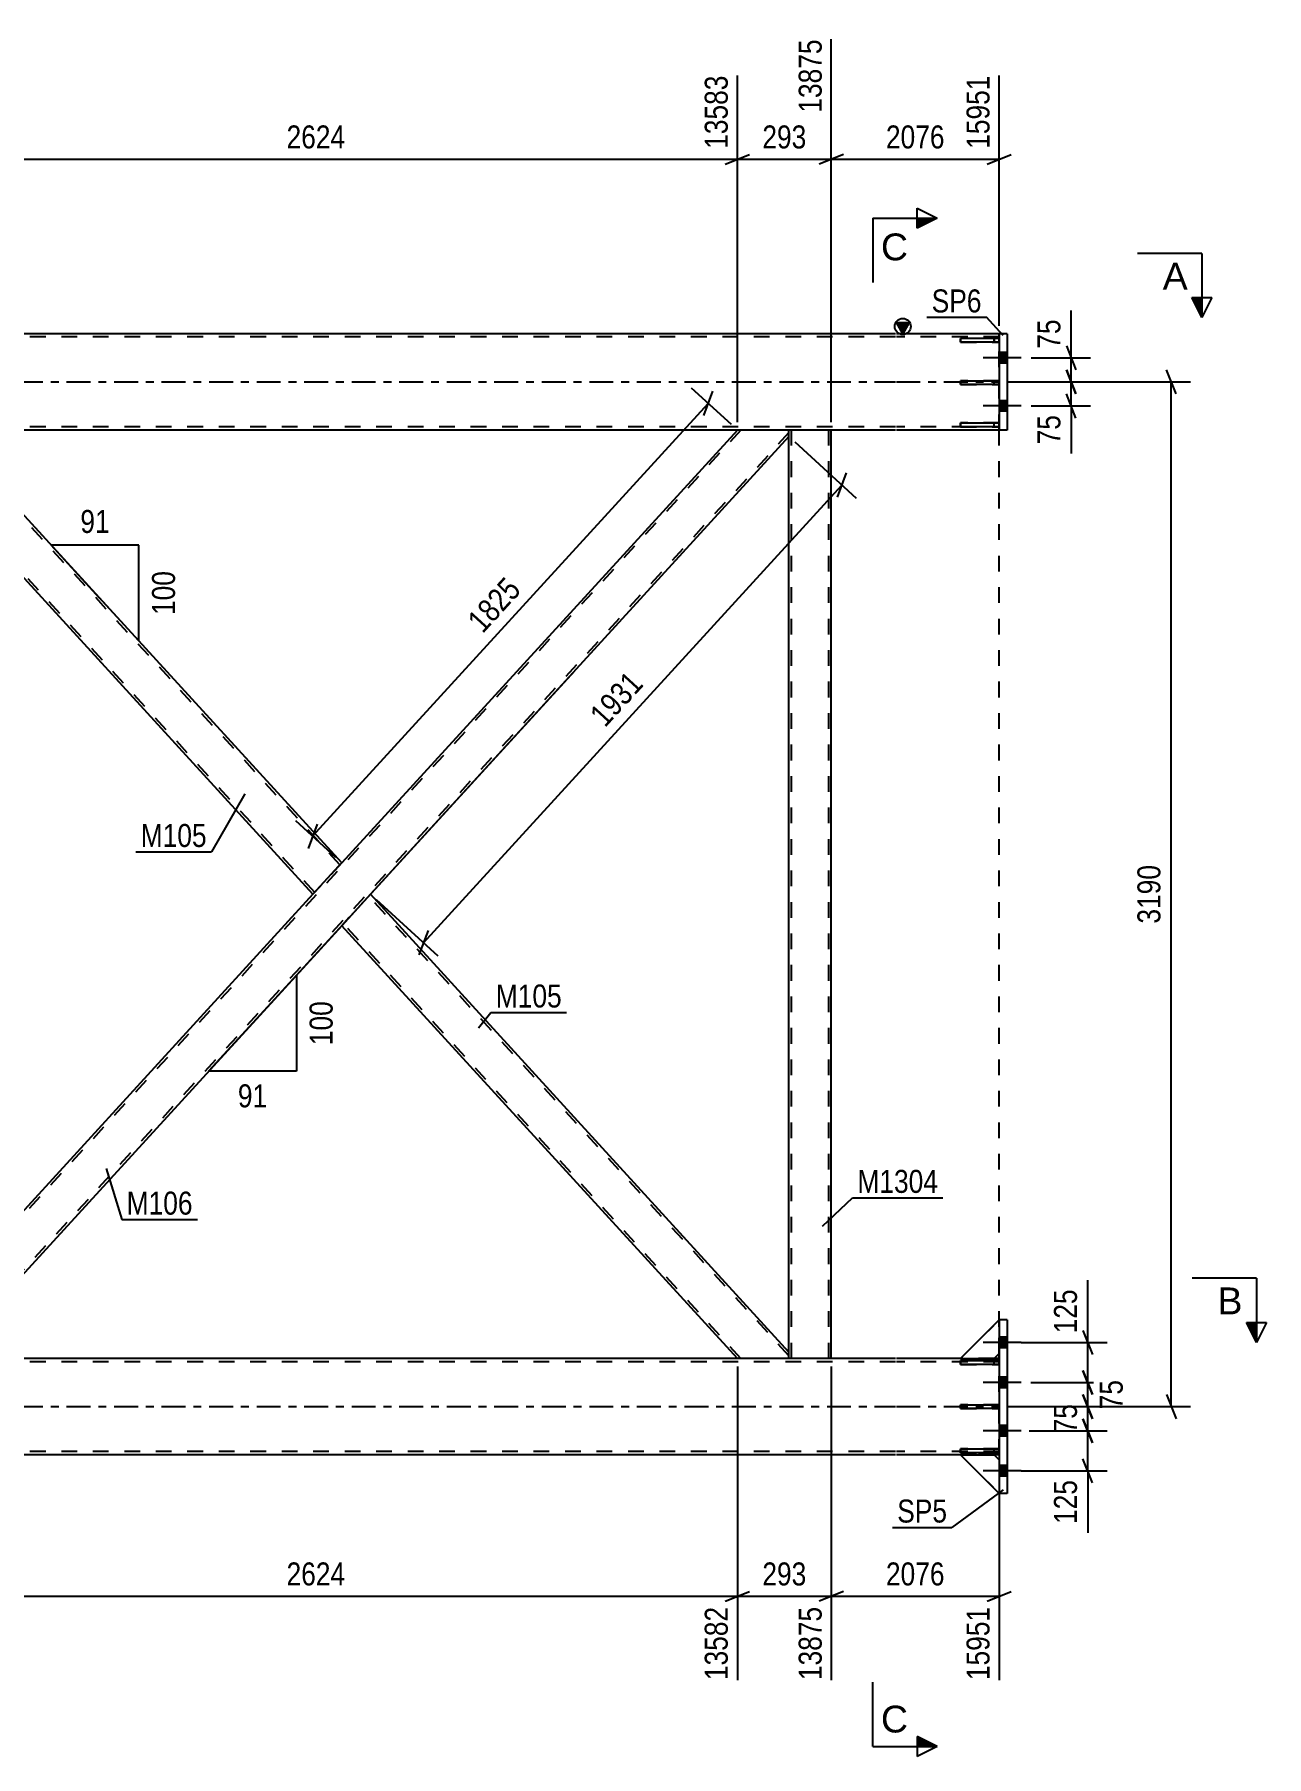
# Model space of a CAD drawing. Header units: millimetres. Extents: x 0 to 841, y 0 to 594.
# Drawn here: x 525.9 to 679.3, y 249.2 to 463.6 of the extents above; entities that cross this region are included whole.
import ezdxf

# ---------------------------------------------------------------- set-up
doc = ezdxf.new("R2010")
doc.units = ezdxf.units.MM
doc.linetypes.add('DXK_LINE_DOT2', pattern=[3.9198, 1.9599, -1.9599])
doc.linetypes.add('DXK_LINE_DOT3', pattern=[5.9187, 2.979, -0.9799, 0.9799, -0.9799])
doc.styles.add('Arial', font='ARIAL.TTF', dxfattribs={"height": 0.2})
doc.styles.add('Arial Narrow', font='ARIALN.TTF', dxfattribs={"height": 0.2})

# ---------------------------------------------------------------- blocks, each defined once
blk = doc.blocks.new('Part-122615563-3450 - 3380')
at = {"color": 7, "linetype": 'DXK_LINE_DOT2'}
for p, q in [((646.03, 415.23), (641.23, 415.23)), ((641.23, 415.23), (641.23, 414.75)), ((641.23, 414.75), (646.03, 414.75)), ((645.43, 414.75), (645.43, 415.23)), ((646.03, 414.75), (646.03, 415.23))]:
    blk.add_line(p, q, dxfattribs=at)
blk = doc.blocks.new('Part-122615563-3455 - 3380')
at = {"color": 2, "linetype": 'Continuous'}
for p, q in [((641.23, 420.49), (646.03, 420.49)), ((641.23, 420.01), (641.23, 420.49)), ((646.03, 420.49), (646.03, 420.01)), ((646.03, 420.01), (641.23, 420.01))]:
    blk.add_line(p, q, dxfattribs=at)
at = {"color": 7, "linetype": 'DXK_LINE_DOT2'}
blk.add_line((645.43, 420.01), (645.43, 420.49), dxfattribs=at)
blk = doc.blocks.new('Bolt-122615563-3432 - 3380')
at = {"linetype": 'Continuous'}
for points in [[(646.03, 301.4), (646.03, 300.08), (647.03, 300.08), (647.03, 301.4)], [(646.03, 301.4), (646.03, 300.08), (647.03, 300.08), (647.03, 301.4)], [(646.03, 301.4), (646.03, 300.08), (647.03, 300.08), (647.03, 301.4)], [(646.03, 296.4), (646.03, 295.08), (647.03, 295.08), (647.03, 296.4)], [(646.03, 296.4), (646.03, 295.08), (647.03, 295.08), (647.03, 296.4)], [(646.03, 290.4), (646.03, 289.08), (647.03, 289.08), (647.03, 290.4)], [(646.03, 290.4), (646.03, 289.08), (647.03, 289.08), (647.03, 290.4)], [(646.03, 285.4), (646.03, 284.08), (647.03, 284.08), (647.03, 285.4)], [(646.03, 285.4), (646.03, 284.08), (647.03, 284.08), (647.03, 285.4)], [(646.03, 285.4), (646.03, 284.08), (647.03, 284.08), (647.03, 285.4)]]:
    blk.add_hatch(color=1, dxfattribs=at).paths.add_polyline_path(points)
at = {"color": 1, "linetype": 'Continuous'}
for p, q in [((648.79, 300.74), (644.03, 300.74)), ((648.79, 300.74), (644.03, 300.74)), ((648.79, 300.74), (644.03, 300.74)), ((647.03, 301.4), (646.03, 301.4)), ((647.03, 301.4), (646.03, 301.4)), ((647.03, 301.4), (646.03, 301.4)), ((647.03, 300.08), (646.03, 300.08)), ((647.03, 300.08), (646.03, 300.08)), ((647.03, 300.08), (646.03, 300.08)), ((647.03, 296.4), (646.03, 296.4)), ((647.03, 296.4), (646.03, 296.4)), ((648.79, 295.74), (644.03, 295.74)), ((648.79, 295.74), (644.03, 295.74)), ((647.03, 295.08), (646.03, 295.08)), ((647.03, 295.08), (646.03, 295.08)), ((648.79, 289.74), (644.03, 289.74)), ((648.79, 289.74), (644.03, 289.74)), ((647.03, 290.4), (646.03, 290.4)), ((647.03, 290.4), (646.03, 290.4)), ((647.03, 289.08), (646.03, 289.08)), ((647.03, 289.08), (646.03, 289.08)), ((647.03, 285.4), (646.03, 285.4)), ((647.03, 285.4), (646.03, 285.4)), ((647.03, 285.4), (646.03, 285.4)), ((648.79, 284.74), (644.03, 284.74)), ((648.79, 284.74), (644.03, 284.74)), ((648.79, 284.74), (644.03, 284.74)), ((647.03, 284.08), (646.03, 284.08)), ((647.03, 284.08), (646.03, 284.08)), ((647.03, 284.08), (646.03, 284.08))]:
    blk.add_line(p, q, dxfattribs=at)
blk = doc.blocks.new('Bolt-122615563-3433 - 3380')
at = {"linetype": 'Continuous'}
for points in [[(646.03, 424), (646.03, 422.68), (647.03, 422.68), (647.03, 424)], [(646.03, 424), (646.03, 422.68), (647.03, 422.68), (647.03, 424)], [(646.03, 418), (646.03, 416.68), (647.03, 416.68), (647.03, 418)], [(646.03, 418), (646.03, 416.68), (647.03, 416.68), (647.03, 418)]]:
    blk.add_hatch(color=1, dxfattribs=at).paths.add_polyline_path(points)
at = {"color": 1, "linetype": 'Continuous'}
for p, q in [((648.79, 423.34), (644.03, 423.34)), ((648.79, 423.34), (644.03, 423.34)), ((647.03, 424), (646.03, 424)), ((647.03, 424), (646.03, 424)), ((647.03, 422.68), (646.03, 422.68)), ((647.03, 422.68), (646.03, 422.68)), ((648.79, 417.34), (644.03, 417.34)), ((648.79, 417.34), (644.03, 417.34)), ((647.03, 418), (646.03, 418)), ((647.03, 418), (646.03, 418)), ((647.03, 416.68), (646.03, 416.68)), ((647.03, 416.68), (646.03, 416.68))]:
    blk.add_line(p, q, dxfattribs=at)
blk = doc.blocks.new('Part-122615563-3502 - 3380')
at = {"color": 2, "linetype": 'Continuous'}
for p, q in [((646.03, 303.54), (641.23, 298.74)), ((641.23, 298.74), (645.43, 298.74)), ((645.43, 298.74), (646.03, 299.34))]:
    blk.add_line(p, q, dxfattribs=at)
at = {"color": 7, "linetype": 'DXK_LINE_DOT2'}
blk.add_line((646.03, 299.34), (646.03, 303.54), dxfattribs=at)
blk = doc.blocks.new('Part-122615563-3438 - 3380')
at = {"color": 7, "linetype": 'DXK_LINE_DOT2'}
for p, q in [((633.13, 298.34), (145.18, 298.34)), ((646.03, 298.34), (633.23, 298.34)), ((645.43, 298.74), (641.23, 298.74)), ((646.03, 286.74), (646.03, 298.74)), ((633.13, 287.14), (145.18, 287.14)), ((646.03, 287.14), (633.23, 287.14)), ((645.43, 286.74), (641.23, 286.74))]:
    blk.add_line(p, q, dxfattribs=at)
at = {"color": 2, "linetype": 'Continuous'}
for p, q in [((633.13, 298.74), (512.32, 298.74)), ((641.23, 298.74), (633.23, 298.74)), ((646.03, 298.74), (645.43, 298.74)), ((633.13, 286.74), (145.18, 286.74)), ((641.23, 286.74), (633.23, 286.74)), ((646.03, 286.74), (645.43, 286.74))]:
    blk.add_line(p, q, dxfattribs=at)
at = {"color": 7, "linetype": 'DXK_LINE_DOT3'}
for p, q in [((145.18, 292.74), (633.13, 292.74)), ((633.23, 292.74), (646.03, 292.74))]:
    blk.add_line(p, q, dxfattribs=at)
blk = doc.blocks.new('Part-122615563-3503 - 3380')
at = {"color": 7, "linetype": 'DXK_LINE_DOT2'}
for p, q in [((646.03, 303.54), (641.23, 298.74)), ((646.03, 299.34), (646.03, 303.54)), ((641.23, 298.74), (645.43, 298.74)), ((645.43, 298.74), (646.03, 299.34))]:
    blk.add_line(p, q, dxfattribs=at)
blk = doc.blocks.new('Part-122615563-3507 - 3380')
at = {"color": 7, "linetype": 'DXK_LINE_DOT2'}
for p, q in [((646.03, 298.48), (641.23, 298.48)), ((641.23, 298.48), (641.23, 298)), ((645.43, 298), (645.43, 298.48)), ((646.03, 298), (646.03, 298.48)), ((641.23, 298), (646.03, 298))]:
    blk.add_line(p, q, dxfattribs=at)
blk = doc.blocks.new('Part-122615563-3443 - 3380')
at = {"linetype": 'Continuous'}
blk.add_hatch(color=2, dxfattribs=at).paths.add_polyline_path([(634.03, 426.34), (633.23, 427.74), (634.83, 427.74)])
at = {"color": 2, "linetype": 'Continuous'}
for p, q in [((634.03, 426.34), (633.23, 427.74)), ((633.23, 427.74), (634.83, 427.74)), ((634.83, 427.74), (634.03, 426.34)), ((633.13, 426.34), (507.82, 426.34)), ((646.03, 426.34), (633.23, 426.34)), ((633.13, 414.34), (145.18, 414.34)), ((646.03, 414.34), (633.23, 414.34))]:
    blk.add_line(p, q, dxfattribs=at)
at = {"color": 7, "linetype": 'DXK_LINE_DOT2'}
for p, q in [((633.13, 425.94), (145.18, 425.94)), ((646.03, 425.94), (633.23, 425.94)), ((646.03, 414.34), (646.03, 426.34)), ((633.13, 414.74), (145.18, 414.74)), ((646.03, 414.74), (633.23, 414.74))]:
    blk.add_line(p, q, dxfattribs=at)
at = {"color": 7, "linetype": 'DXK_LINE_DOT3'}
for p, q in [((145.18, 420.34), (633.13, 420.34)), ((633.23, 420.34), (646.03, 420.34))]:
    blk.add_line(p, q, dxfattribs=at)
at = {"color": 2, "linetype": 'Continuous'}
blk.add_circle((634.03, 427.24), 1, dxfattribs=at)
blk = doc.blocks.new('Part-122615563-3508 - 3380')
at = {"color": 7, "linetype": 'DXK_LINE_DOT2'}
for p, q in [((646.03, 292.98), (641.23, 292.98)), ((641.23, 292.98), (641.23, 292.5)), ((641.23, 292.5), (646.03, 292.5)), ((645.43, 292.5), (645.43, 292.98)), ((646.03, 292.5), (646.03, 292.98))]:
    blk.add_line(p, q, dxfattribs=at)
blk = doc.blocks.new('Part-122615563-3509 - 3380')
at = {"color": 2, "linetype": 'Continuous'}
for p, q in [((641.23, 287.48), (646.03, 287.48)), ((641.23, 287), (641.23, 287.48)), ((646.03, 287.48), (646.03, 287)), ((646.03, 287), (641.23, 287))]:
    blk.add_line(p, q, dxfattribs=at)
at = {"color": 7, "linetype": 'DXK_LINE_DOT2'}
blk.add_line((645.43, 287), (645.43, 287.48), dxfattribs=at)
blk = doc.blocks.new('Part-122615563-3510 - 3380')
at = {"color": 2, "linetype": 'Continuous'}
for p, q in [((641.23, 298.48), (646.03, 298.48)), ((641.23, 298), (641.23, 298.48)), ((646.03, 298.48), (646.03, 298)), ((646.03, 298), (641.23, 298))]:
    blk.add_line(p, q, dxfattribs=at)
at = {"color": 7, "linetype": 'DXK_LINE_DOT2'}
blk.add_line((645.43, 298), (645.43, 298.48), dxfattribs=at)
blk = doc.blocks.new('Part-122615563-3511 - 3380')
at = {"color": 2, "linetype": 'Continuous'}
for p, q in [((641.23, 292.98), (646.03, 292.98)), ((641.23, 292.5), (641.23, 292.98)), ((646.03, 292.5), (641.23, 292.5)), ((646.03, 292.98), (646.03, 292.5))]:
    blk.add_line(p, q, dxfattribs=at)
at = {"color": 7, "linetype": 'DXK_LINE_DOT2'}
blk.add_line((645.43, 292.5), (645.43, 292.98), dxfattribs=at)
blk = doc.blocks.new('Part-122615563-3593 - 3380')
at = {"color": 7, "linetype": 'DXK_LINE_DOT2'}
for p, q in [((613.86, 414.34), (508.47, 299.07)), ((619.85, 414.02), (514.45, 298.74)), ((619.85, 414.34), (613.43, 414.34)), ((564.16, 360.45), (560.58, 356.54)), ((567.74, 356.54), (564.16, 352.63)), ((509.06, 300.19), (508.47, 299.54)), ((508.47, 298.74), (508.47, 299.54)), ((514.89, 298.74), (508.47, 298.74))]:
    blk.add_line(p, q, dxfattribs=at)
at = {"color": 2, "linetype": 'Continuous'}
for p, q in [((613.43, 414.34), (564.16, 360.45)), ((619.85, 413.54), (619.85, 414.34)), ((619.85, 413.54), (567.74, 356.54)), ((560.58, 356.54), (509.06, 300.19)), ((564.16, 352.63), (514.89, 298.74))]:
    blk.add_line(p, q, dxfattribs=at)
blk = doc.blocks.new('Part-122615563-3451 - 3380')
at = {"color": 7, "linetype": 'DXK_LINE_DOT2'}
for p, q in [((646.03, 425.75), (641.23, 425.75)), ((641.23, 425.75), (641.23, 425.27)), ((641.23, 425.27), (646.03, 425.27)), ((645.43, 425.75), (645.43, 425.27)), ((646.03, 425.27), (646.03, 425.75))]:
    blk.add_line(p, q, dxfattribs=at)
blk = doc.blocks.new('Part-122615563-3452 - 3380')
at = {"color": 7, "linetype": 'DXK_LINE_DOT2'}
for p, q in [((646.03, 420.49), (641.23, 420.49)), ((641.23, 420.49), (641.23, 420.01)), ((645.43, 420.01), (645.43, 420.49)), ((646.03, 420.01), (646.03, 420.49)), ((641.23, 420.01), (646.03, 420.01))]:
    blk.add_line(p, q, dxfattribs=at)
blk = doc.blocks.new('Part-122615563-3453 - 3380')
at = {"color": 2, "linetype": 'Continuous'}
for p, q in [((641.23, 415.23), (646.03, 415.23)), ((641.23, 414.75), (641.23, 415.23)), ((646.03, 414.75), (641.23, 414.75)), ((646.03, 415.23), (646.03, 414.75))]:
    blk.add_line(p, q, dxfattribs=at)
at = {"color": 7, "linetype": 'DXK_LINE_DOT2'}
blk.add_line((645.43, 414.75), (645.43, 415.23), dxfattribs=at)
blk = doc.blocks.new('Part-122615563-3454 - 3380')
at = {"color": 2, "linetype": 'Continuous'}
for p, q in [((646.03, 425.75), (641.23, 425.75)), ((641.23, 425.27), (641.23, 425.75)), ((646.03, 425.27), (641.23, 425.27)), ((646.03, 425.75), (646.03, 425.27))]:
    blk.add_line(p, q, dxfattribs=at)
at = {"color": 7, "linetype": 'DXK_LINE_DOT2'}
blk.add_line((645.43, 425.27), (645.43, 425.75), dxfattribs=at)
blk = doc.blocks.new('Part-122615563-3504 - 3380')
at = {"color": 2, "linetype": 'Continuous'}
for p, q in [((646.03, 281.94), (641.23, 286.74)), ((641.23, 286.74), (645.43, 286.74)), ((645.43, 286.74), (646.03, 286.14))]:
    blk.add_line(p, q, dxfattribs=at)
at = {"color": 7, "linetype": 'DXK_LINE_DOT2'}
blk.add_line((646.03, 286.14), (646.03, 281.94), dxfattribs=at)
blk = doc.blocks.new('Part-122615563-3505 - 3380')
at = {"color": 7, "linetype": 'DXK_LINE_DOT2'}
for p, q in [((641.23, 286.74), (645.43, 286.74)), ((646.03, 281.94), (641.23, 286.74)), ((645.43, 286.74), (646.03, 286.14)), ((646.03, 286.14), (646.03, 281.94))]:
    blk.add_line(p, q, dxfattribs=at)
blk = doc.blocks.new('Part-122615563-3506 - 3380')
at = {"color": 7, "linetype": 'DXK_LINE_DOT2'}
for p, q in [((646.03, 287.48), (641.23, 287.48)), ((641.23, 287.48), (641.23, 287)), ((645.43, 287), (645.43, 287.48)), ((646.03, 287), (646.03, 287.48)), ((641.23, 287), (646.03, 287))]:
    blk.add_line(p, q, dxfattribs=at)
blk = doc.blocks.new('Part-122615563-3526 - 3380')
at = {"color": 2, "linetype": 'Continuous'}
for p, q in [((647.03, 303.54), (646.03, 303.54)), ((646.03, 303.54), (646.03, 281.94)), ((647.03, 303.54), (647.03, 281.94)), ((647.03, 281.94), (646.03, 281.94))]:
    blk.add_line(p, q, dxfattribs=at)
blk = doc.blocks.new('Part-122615563-3531 - 3380')
at = {"color": 2, "linetype": 'Continuous'}
for p, q in [((647.03, 426.34), (646.03, 426.34)), ((646.03, 426.34), (646.03, 414.34)), ((647.03, 426.34), (647.03, 414.34)), ((647.03, 414.34), (646.03, 414.34))]:
    blk.add_line(p, q, dxfattribs=at)
blk = doc.blocks.new('Part-122615563-3536 - 3380')
at = {"color": 2, "linetype": 'Continuous'}
for p, q in [((567.74, 356.54), (564.16, 352.63)), ((619.85, 299.54), (567.74, 356.54)), ((613.43, 298.74), (564.16, 352.63)), ((619.85, 298.74), (619.85, 299.54))]:
    blk.add_line(p, q, dxfattribs=at)
at = {"color": 7, "linetype": 'DXK_LINE_DOT2'}
for p, q in [((619.85, 299.07), (567.52, 356.3)), ((564.38, 352.87), (564.39, 352.88)), ((613.86, 298.74), (564.38, 352.87)), ((619.85, 298.74), (613.43, 298.74)), ((619.85, 298.74), (619.85, 298.77))]:
    blk.add_line(p, q, dxfattribs=at)
blk = doc.blocks.new('Part-122615563-3578 - 3380')
at = {"color": 7, "linetype": 'DXK_LINE_DOT2'}
for p, q in [((625.13, 414.34), (619.85, 414.34)), ((619.85, 413.54), (619.85, 414.34)), ((620.17, 298.74), (620.17, 414.34)), ((624.81, 298.74), (624.81, 414.34)), ((619.85, 298.74), (619.85, 299.54)), ((625.13, 298.74), (619.85, 298.74))]:
    blk.add_line(p, q, dxfattribs=at)
at = {"color": 2, "linetype": 'Continuous'}
for p, q in [((625.13, 298.74), (625.13, 414.34)), ((619.85, 299.54), (619.85, 413.54))]:
    blk.add_line(p, q, dxfattribs=at)
blk = doc.blocks.new('Part-122615563-3598 - 3380')
at = {"color": 2, "linetype": 'Continuous'}
for p, q in [((508.47, 413.54), (508.47, 414.34)), ((564.16, 360.45), (514.89, 414.34)), ((560.58, 356.54), (508.47, 413.54)), ((564.03, 360.32), (563.73, 359.98)), ((564.16, 360.45), (564.03, 360.32)), ((563.73, 359.98), (560.58, 356.54))]:
    blk.add_line(p, q, dxfattribs=at)
at = {"color": 7, "linetype": 'DXK_LINE_DOT2'}
for p, q in [((514.89, 414.34), (508.47, 414.34)), ((560.8, 356.78), (508.47, 414.02)), ((563.94, 360.22), (514.45, 414.34)), ((564.03, 360.32), (563.94, 360.22)), ((563.89, 360.16), (563.73, 359.98)), ((560.8, 356.78), (560.81, 356.8))]:
    blk.add_line(p, q, dxfattribs=at)
blk = doc.blocks.new('Line-122615563-4459 - 3380')
at = {"color": 1, "linetype": 'DXK_LINE_DOT2'}
blk.add_line((646.03, 298.74), (646.03, 414.34), dxfattribs=at)
blk = doc.blocks.new('StraightDimension-122615563-9697 - 3380')
at = {"color": 7, "linetype": 'Continuous'}
for p, q in [((625.13, 297.74), (625.13, 258.69)), ((646.03, 285.74), (646.03, 258.69)), ((626.63, 269.73), (623.63, 268.53)), ((625.13, 269.13), (646.03, 269.13)), ((644.53, 268.53), (647.53, 269.73))]:
    blk.add_line(p, q, dxfattribs=at)
at = {"color": 0}
blk.add_wipeout([(639.84, 269.88), (639.84, 274.08), (631.33, 274.08), (631.33, 269.88)], dxfattribs=at)
at = {"color": 0, "linetype": 'Continuous'}
blk.add_wipeout([(645.43, 268.43), (641.23, 268.43), (641.23, 258.09), (645.43, 258.09)], dxfattribs=at)
at = {"color": 3, "style": 'Arial Narrow'}
blk.add_text('2076', height=2.863, dxfattribs=at).set_placement((631.93, 270.48))
at = {"color": 3, "linetype": 'Continuous', "style": 'Arial Narrow'}
blk.add_text('15951', height=2.863, rotation=90.0002, dxfattribs=at).set_placement((644.83, 258.69))
blk = doc.blocks.new('StraightDimension-122615563-9458 - 3380')
at = {"color": 7, "linetype": 'Continuous'}
for p, q in [((508.47, 415.34), (508.47, 458.5)), ((613.43, 415.34), (613.43, 458.5)), ((509.97, 448.66), (506.97, 447.46)), ((611.93, 447.46), (614.93, 448.66)), ((508.47, 448.06), (613.43, 448.06))]:
    blk.add_line(p, q, dxfattribs=at)
at = {"color": 0, "linetype": 'Continuous'}
blk.add_wipeout([(612.83, 459.1), (608.63, 459.1), (608.63, 448.76), (612.83, 448.76)], dxfattribs=at)
at = {"color": 0}
blk.add_wipeout([(565.2, 448.81), (565.2, 453.01), (556.69, 453.01), (556.69, 448.81)], dxfattribs=at)
at = {"color": 3, "linetype": 'Continuous', "style": 'Arial Narrow'}
blk.add_text('13583', height=2.863, rotation=90.0002, dxfattribs=at).set_placement((612.23, 449.36))
at = {"color": 3, "style": 'Arial Narrow'}
blk.add_text('2624', height=2.863, dxfattribs=at).set_placement((557.29, 449.41))
blk = doc.blocks.new('StraightDimension-122615563-3709 - 3380')
at = {"color": 7, "linetype": 'Continuous'}
for p, q in [((656.47, 294.24), (657.67, 291.24)), ((647.03, 292.74), (659.47, 292.74)), ((657.07, 289.74), (657.07, 292.74)), ((649.75, 289.74), (659.47, 289.74)), ((657.67, 288.24), (656.47, 291.24))]:
    blk.add_line(p, q, dxfattribs=at)
at = {"color": 0}
blk.add_wipeout([(656.32, 293.67), (652.12, 293.67), (652.12, 288.81), (656.32, 288.81)], dxfattribs=at)
at = {"color": 3, "style": 'Arial Narrow'}
blk.add_text('75', height=2.863, rotation=90.0002, dxfattribs=at).set_placement((655.72, 289.41))
blk = doc.blocks.new('StraightDimension-122615563-3672 - 3380')
at = {"color": 7, "linetype": 'Continuous'}
for p, q in [((649.75, 289.74), (659.47, 289.74)), ((656.47, 291.24), (657.67, 288.24)), ((657.07, 284.74), (657.07, 289.74)), ((657.67, 283.24), (656.47, 286.24)), ((648.78, 284.74), (659.47, 284.74))]:
    blk.add_line(p, q, dxfattribs=at)
at = {"color": 0}
blk.add_wipeout([(656.32, 284.22), (652.12, 284.22), (652.12, 277.53), (656.32, 277.53)], dxfattribs=at)
at = {"color": 7, "linetype": 'Continuous'}
blk.add_line((657.07, 284.74), (657.07, 277.01), dxfattribs=at)
blk.add_line((657.07, 284.74), (657.07, 277.01), dxfattribs=at)
at = {"color": 3, "style": 'Arial Narrow'}
blk.add_text('125', height=2.863, rotation=90.0002, dxfattribs=at).set_placement((655.72, 278.13))
blk = doc.blocks.new('StraightDimension-122615563-3685 - 3380')
at = {"color": 7, "linetype": 'Continuous'}
for p, q in [((648.78, 300.74), (659.47, 300.74)), ((656.47, 302.24), (657.67, 299.24)), ((657.07, 295.74), (657.07, 300.74)), ((657.67, 294.24), (656.47, 297.24)), ((649.99, 295.74), (659.47, 295.74))]:
    blk.add_line(p, q, dxfattribs=at)
at = {"color": 0}
blk.add_wipeout([(656.32, 307.95), (652.12, 307.95), (652.12, 301.27), (656.32, 301.27)], dxfattribs=at)
at = {"color": 7, "linetype": 'Continuous'}
blk.add_line((657.07, 300.74), (657.07, 308.48), dxfattribs=at)
blk.add_line((657.07, 300.74), (657.07, 308.48), dxfattribs=at)
at = {"color": 3, "style": 'Arial Narrow'}
blk.add_text('125', height=2.863, rotation=90.0002, dxfattribs=at).set_placement((655.72, 301.87))
blk = doc.blocks.new('AngleDimension-122615563-12057 - 3380')
at = {"color": 7, "linetype": 'Continuous'}
for p, q in [((534.04, 393.39), (527.97, 400.03)), ((538.9, 400.03), (527.97, 400.03)), ((538.9, 388.08), (527.97, 400.03)), ((538.9, 388.08), (538.9, 400.03))]:
    blk.add_line(p, q, dxfattribs=at)
at = {"color": 0}
for points in [[(535.86, 400.93), (535.86, 405.13), (531.01, 405.13), (531.01, 400.93)], [(544, 397.4), (539.8, 397.4), (539.8, 390.71), (544, 390.71)]]:
    blk.add_wipeout(points, dxfattribs=at)
at = {"color": 3, "style": 'Arial Narrow'}
blk.add_text('91', height=2.863, dxfattribs=at).set_placement((531.61, 401.53))
blk.add_text('100', height=2.863, rotation=90.0002, dxfattribs=at).set_placement((543.4, 391.31))
blk = doc.blocks.new('StraightDimension-122615563-3698 - 3380')
at = {"color": 7, "linetype": 'Continuous'}
for p, q in [((656.47, 297.24), (657.67, 294.24)), ((649.99, 295.74), (659.92, 295.74)), ((657.67, 291.24), (656.47, 294.24)), ((657.07, 292.74), (657.07, 295.74)), ((647.03, 292.74), (659.92, 292.74))]:
    blk.add_line(p, q, dxfattribs=at)
at = {"color": 0}
blk.add_wipeout([(662.02, 296.67), (657.82, 296.67), (657.82, 291.81), (662.02, 291.81)], dxfattribs=at)
at = {"color": 3, "style": 'Arial Narrow'}
blk.add_text('75', height=2.863, rotation=90.0002, dxfattribs=at).set_placement((661.42, 292.41))
blk = doc.blocks.new('AngleDimension-122615563-3789 - 3380')
at = {"color": 7, "linetype": 'Continuous'}
for p, q in [((593.15, 384.33), (558.53, 346.47)), ((558.53, 346.47), (547.59, 334.51)), ((558.53, 346.47), (558.53, 334.51)), ((558.53, 334.51), (547.59, 334.51))]:
    blk.add_line(p, q, dxfattribs=at)
at = {"color": 0}
for points in [[(563.63, 343.83), (559.43, 343.83), (559.43, 337.15), (563.63, 337.15)], [(555.49, 329.41), (555.49, 333.61), (550.63, 333.61), (550.63, 329.41)]]:
    blk.add_wipeout(points, dxfattribs=at)
at = {"color": 3, "style": 'Arial Narrow'}
blk.add_text('100', height=2.863, rotation=90.0002, dxfattribs=at).set_placement((563.03, 337.75))
blk.add_text('91', height=2.863, dxfattribs=at).set_placement((551.23, 330.01))
blk = doc.blocks.new('StraightDimension-122615563-9698 - 3380')
at = {"color": 7, "linetype": 'Continuous'}
for p, q in [((613.43, 297.74), (613.43, 258.69)), ((625.13, 297.74), (625.13, 258.69)), ((611.93, 268.53), (614.93, 269.73)), ((613.43, 269.13), (625.13, 269.13)), ((626.63, 269.73), (623.63, 268.53))]:
    blk.add_line(p, q, dxfattribs=at)
at = {"color": 0}
blk.add_wipeout([(622.62, 269.88), (622.62, 274.08), (615.94, 274.08), (615.94, 269.88)], dxfattribs=at)
at = {"color": 0, "linetype": 'Continuous'}
blk.add_wipeout([(624.53, 268.43), (620.33, 268.43), (620.33, 258.09), (624.53, 258.09)], dxfattribs=at)
at = {"color": 3, "style": 'Arial Narrow'}
blk.add_text('293', height=2.863, dxfattribs=at).set_placement((616.54, 270.48))
at = {"color": 3, "linetype": 'Continuous', "style": 'Arial Narrow'}
blk.add_text('13875', height=2.863, rotation=90.0002, dxfattribs=at).set_placement((623.93, 258.69))
blk = doc.blocks.new('StraightDimension-122615563-3856 - 3380')
at = {"color": 7, "linetype": 'Continuous'}
for p, q in [((612.69, 415.02), (607.71, 419.58)), ((609.24, 416.14), (610.38, 419.17)), ((560.54, 363.76), (609.81, 417.65)), ((563.42, 361.13), (558.43, 365.69)), ((561.11, 365.28), (559.97, 362.25))]:
    blk.add_line(p, q, dxfattribs=at)
at = {"color": 0}
blk.add_wipeout([(587.49, 394.36), (584.39, 397.19), (578.65, 390.91), (581.75, 388.07)], dxfattribs=at)
at = {"color": 3, "style": 'Arial Narrow'}
blk.add_text('1825', height=2.863, rotation=47.5612, dxfattribs=at).set_placement((581.71, 388.92))
blk = doc.blocks.new('StraightDimension-122615563-3916 - 3380')
at = {"color": 7, "linetype": 'Continuous'}
for p, q in [((647.03, 420.34), (669.86, 420.34)), ((668.06, 418.84), (666.86, 421.84)), ((667.46, 292.74), (667.46, 420.34)), ((666.86, 294.24), (668.06, 291.24)), ((647.03, 292.74), (669.86, 292.74))]:
    blk.add_line(p, q, dxfattribs=at)
at = {"color": 0}
blk.add_wipeout([(666.71, 360.8), (662.51, 360.8), (662.51, 352.29), (666.71, 352.29)], dxfattribs=at)
at = {"color": 3, "style": 'Arial Narrow'}
blk.add_text('3190', height=2.863, rotation=90.0002, dxfattribs=at).set_placement((666.11, 352.89))
blk = doc.blocks.new('StraightDimension-122615563-3924 - 3380')
at = {"color": 7, "linetype": 'Continuous'}
for p, q in [((647.03, 420.34), (657.4, 420.34)), ((654.4, 421.84), (655.6, 418.84)), ((655, 417.34), (655, 420.34)), ((655.6, 415.84), (654.4, 418.84)), ((650.03, 417.34), (657.4, 417.34))]:
    blk.add_line(p, q, dxfattribs=at)
at = {"color": 0}
blk.add_wipeout([(654.25, 416.82), (650.05, 416.82), (650.05, 411.96), (654.25, 411.96)], dxfattribs=at)
at = {"color": 7, "linetype": 'Continuous'}
blk.add_line((655, 417.34), (655, 411.44), dxfattribs=at)
blk.add_line((655, 417.34), (655, 411.44), dxfattribs=at)
at = {"color": 3, "style": 'Arial Narrow'}
blk.add_text('75', height=2.863, rotation=90.0002, dxfattribs=at).set_placement((653.65, 412.56))
blk = doc.blocks.new('StraightDimension-122615563-3933 - 3380')
at = {"color": 7, "linetype": 'Continuous'}
for p, q in [((654.4, 424.84), (655.6, 421.84)), ((650.03, 423.34), (657.4, 423.34)), ((655, 420.34), (655, 423.34)), ((647.03, 420.34), (657.4, 420.34)), ((655.6, 418.84), (654.4, 421.84))]:
    blk.add_line(p, q, dxfattribs=at)
at = {"color": 0}
blk.add_wipeout([(654.25, 428.73), (650.05, 428.73), (650.05, 423.87), (654.25, 423.87)], dxfattribs=at)
at = {"color": 7, "linetype": 'Continuous'}
blk.add_line((655, 423.34), (655, 429.25), dxfattribs=at)
blk.add_line((655, 423.34), (655, 429.25), dxfattribs=at)
at = {"color": 3, "style": 'Arial Narrow'}
blk.add_text('75', height=2.863, rotation=90.0002, dxfattribs=at).set_placement((653.65, 424.47))
blk = doc.blocks.new('StraightDimension-122615563-4379 - 3380')
at = {"color": 7, "linetype": 'Continuous'}
for p, q in [((620.59, 412.87), (628.24, 405.88)), ((574.35, 350.5), (626.46, 407.5)), ((625.89, 405.99), (627.03, 409.01)), ((568.47, 355.87), (576.12, 348.88)), ((574.92, 352.01), (573.78, 348.98))]:
    blk.add_line(p, q, dxfattribs=at)
at = {"color": 0}
blk.add_wipeout([(602.72, 382.64), (599.62, 385.48), (593.88, 379.2), (596.98, 376.36)], dxfattribs=at)
at = {"color": 3, "style": 'Arial Narrow'}
blk.add_text('1931', height=2.863, rotation=47.5612, dxfattribs=at).set_placement((596.94, 377.21))
blk = doc.blocks.new('StraightDimension-122615563-9456 - 3380')
at = {"color": 7, "linetype": 'Continuous'}
for p, q in [((625.13, 415.34), (625.13, 463)), ((646.03, 427.34), (646.03, 458.5)), ((626.63, 448.66), (623.63, 447.46)), ((644.53, 447.46), (647.53, 448.66)), ((625.13, 448.06), (646.03, 448.06))]:
    blk.add_line(p, q, dxfattribs=at)
at = {"color": 0, "linetype": 'Continuous'}
blk.add_wipeout([(645.43, 459.1), (641.23, 459.1), (641.23, 448.76), (645.43, 448.76)], dxfattribs=at)
at = {"color": 0}
blk.add_wipeout([(639.84, 448.81), (639.84, 453.01), (631.33, 453.01), (631.33, 448.81)], dxfattribs=at)
at = {"color": 3, "linetype": 'Continuous', "style": 'Arial Narrow'}
blk.add_text('15951', height=2.863, rotation=90.0002, dxfattribs=at).set_placement((644.83, 449.36))
at = {"color": 3, "style": 'Arial Narrow'}
blk.add_text('2076', height=2.863, dxfattribs=at).set_placement((631.93, 449.41))
blk = doc.blocks.new('StraightDimension-122615563-9457 - 3380')
at = {"color": 7, "linetype": 'Continuous'}
for p, q in [((625.13, 415.34), (625.13, 463)), ((613.43, 415.34), (613.43, 458.5)), ((611.93, 447.46), (614.93, 448.66)), ((626.63, 448.66), (623.63, 447.46)), ((613.43, 448.06), (625.13, 448.06))]:
    blk.add_line(p, q, dxfattribs=at)
at = {"color": 0}
blk.add_wipeout([(622.62, 448.81), (622.62, 453.01), (615.94, 453.01), (615.94, 448.81)], dxfattribs=at)
at = {"color": 0, "linetype": 'Continuous'}
blk.add_wipeout([(624.53, 463.6), (620.33, 463.6), (620.33, 453.26), (624.53, 453.26)], dxfattribs=at)
at = {"color": 3, "linetype": 'Continuous', "style": 'Arial Narrow'}
blk.add_text('13875', height=2.863, rotation=90.0002, dxfattribs=at).set_placement((623.93, 453.86))
at = {"color": 3, "style": 'Arial Narrow'}
blk.add_text('293', height=2.863, dxfattribs=at).set_placement((616.54, 449.41))
blk = doc.blocks.new('StraightDimension-122615563-9699 - 3380')
at = {"color": 7, "linetype": 'Continuous'}
for p, q in [((508.47, 297.78), (508.47, 254.19)), ((613.43, 297.74), (613.43, 258.69)), ((509.97, 269.73), (506.97, 268.53)), ((508.47, 269.13), (613.43, 269.13)), ((611.93, 268.53), (614.93, 269.73))]:
    blk.add_line(p, q, dxfattribs=at)
at = {"color": 0}
blk.add_wipeout([(565.2, 269.88), (565.2, 274.08), (556.69, 274.08), (556.69, 269.88)], dxfattribs=at)
at = {"color": 0, "linetype": 'Continuous'}
blk.add_wipeout([(612.83, 268.43), (608.63, 268.43), (608.63, 258.09), (612.83, 258.09)], dxfattribs=at)
at = {"color": 3, "style": 'Arial Narrow'}
blk.add_text('2624', height=2.863, dxfattribs=at).set_placement((557.29, 270.48))
at = {"color": 3, "linetype": 'Continuous', "style": 'Arial Narrow'}
blk.add_text('13582', height=2.863, rotation=90.0002, dxfattribs=at).set_placement((612.23, 258.69))
blk = doc.blocks.new('Mark-122615563-3589 - 3380')
at = {"color": 0}
blk.add_wipeout([(545.6, 316.65), (545.6, 319.65), (537.38, 319.65), (537.38, 316.65)], dxfattribs=at)
blk.add_wipeout([(545.6, 316.65), (545.6, 319.65), (537.38, 319.65), (537.38, 316.65)], dxfattribs=at)
at = {"color": 30, "linetype": 'Continuous'}
for p, q in [((534.83, 322.4), (536.78, 316.05)), ((536.78, 316.05), (546.2, 316.05))]:
    blk.add_line(p, q, dxfattribs=at)
at = {"color": 3, "style": 'Arial Narrow'}
blk.add_text('M106', height=2.863, dxfattribs=at).set_placement((537.38, 316.65))
blk = doc.blocks.new('SectionMark-122615563-4402 - 3380')
at = {"linetype": 'Continuous'}
for points in [[(635.81, 439.48), (635.81, 440.73), (638.31, 440.73)], [(635.81, 250.42), (635.81, 251.67), (638.31, 250.42)]]:
    blk.add_hatch(color=6, dxfattribs=at).paths.add_polyline_path(points)
at = {"color": 6, "linetype": 'Continuous'}
for p, q in [((635.81, 439.48), (635.81, 441.98)), ((635.81, 441.98), (638.31, 440.73)), ((630.31, 440.73), (638.31, 440.73)), ((638.31, 440.73), (635.81, 439.48)), ((638.31, 250.42), (635.81, 251.67)), ((635.81, 251.67), (635.81, 249.17)), ((630.31, 250.42), (638.31, 250.42)), ((638.31, 250.42), (635.81, 249.17))]:
    blk.add_line(p, q, dxfattribs=at)
at = {"color": 0, "linetype": 'Continuous'}
for points in [[(634.68, 435.48), (634.68, 438.98), (631.31, 438.98), (631.31, 435.48)], [(634.68, 252.17), (634.68, 255.67), (631.31, 255.67), (631.31, 252.17)]]:
    blk.add_wipeout(points, dxfattribs=at)
at = {"color": 6, "linetype": 'Continuous'}
for p, q in [((630.31, 440.73), (630.31, 432.73)), ((630.31, 250.42), (630.31, 258.42))]:
    blk.add_line(p, q, dxfattribs=at)
at = {"color": 3, "linetype": 'Continuous', "style": 'Arial'}
for p in [(631.31, 435.48), (631.31, 252.17)]:
    blk.add_text('C', height=3.34, dxfattribs=at).set_placement(p)
blk = doc.blocks.new('Mark-122615563-3522 - 3380')
at = {"color": 0}
blk.add_wipeout([(639.55, 278.31), (639.55, 281.31), (633.34, 281.31), (633.34, 278.31)], dxfattribs=at)
blk.add_wipeout([(639.55, 278.31), (639.55, 281.31), (633.34, 281.31), (633.34, 278.31)], dxfattribs=at)
at = {"color": 30, "linetype": 'Continuous'}
for p in [(646.51, 282.39), (632.74, 277.71)]:
    blk.add_line(p, (640.15, 277.71), dxfattribs=at)
at = {"color": 3, "style": 'Arial Narrow'}
blk.add_text('SP5', height=2.863, dxfattribs=at).set_placement((633.34, 278.31))
blk = doc.blocks.new('Mark-122615563-3527 - 3380')
at = {"color": 0}
blk.add_wipeout([(643.84, 428.99), (643.84, 431.99), (637.63, 431.99), (637.63, 428.99)], dxfattribs=at)
blk.add_wipeout([(643.84, 428.99), (643.84, 431.99), (637.63, 431.99), (637.63, 428.99)], dxfattribs=at)
at = {"color": 30, "linetype": 'Continuous'}
for p in [(637.03, 428.39), (646.55, 426.11)]:
    blk.add_line(p, (644.44, 428.39), dxfattribs=at)
at = {"color": 3, "style": 'Arial Narrow'}
blk.add_text('SP6', height=2.863, dxfattribs=at).set_placement((637.63, 428.99))
blk = doc.blocks.new('Mark-122615563-3532 - 3380')
at = {"color": 0}
blk.add_wipeout([(591.57, 342.44), (591.57, 345.44), (583.35, 345.44), (583.35, 342.44)], dxfattribs=at)
blk.add_wipeout([(591.57, 342.44), (591.57, 345.44), (583.35, 345.44), (583.35, 342.44)], dxfattribs=at)
at = {"color": 30, "linetype": 'Continuous'}
for p, q in [((581.19, 339.89), (582.75, 341.84)), ((582.75, 341.84), (592.17, 341.84))]:
    blk.add_line(p, q, dxfattribs=at)
at = {"color": 3, "style": 'Arial Narrow'}
blk.add_text('M105', height=2.863, dxfattribs=at).set_placement((583.35, 342.44))
blk = doc.blocks.new('Mark-122615563-3574 - 3380')
at = {"color": 0}
blk.add_wipeout([(638.43, 319.36), (638.43, 322.36), (628.38, 322.36), (628.38, 319.36)], dxfattribs=at)
blk.add_wipeout([(638.43, 319.36), (638.43, 322.36), (628.38, 322.36), (628.38, 319.36)], dxfattribs=at)
at = {"color": 30, "linetype": 'Continuous'}
for p, q in [((624.05, 315.21), (627.78, 318.76)), ((627.78, 318.76), (639.03, 318.76))]:
    blk.add_line(p, q, dxfattribs=at)
at = {"color": 3, "style": 'Arial Narrow'}
blk.add_text('M1304', height=2.863, dxfattribs=at).set_placement((628.38, 319.36))
blk = doc.blocks.new('Mark-122615563-3594 - 3380')
at = {"color": 0}
blk.add_wipeout([(547.35, 362.43), (547.35, 365.43), (539.13, 365.43), (539.13, 362.43)], dxfattribs=at)
blk.add_wipeout([(547.35, 362.43), (547.35, 365.43), (539.13, 365.43), (539.13, 362.43)], dxfattribs=at)
at = {"color": 30, "linetype": 'Continuous'}
for p in [(552.1, 369.06), (538.53, 361.83)]:
    blk.add_line(p, (547.95, 361.83), dxfattribs=at)
at = {"color": 3, "style": 'Arial Narrow'}
blk.add_text('M105', height=2.863, dxfattribs=at).set_placement((539.13, 362.43))
blk = doc.blocks.new('SectionMark-122615563-4394 - 3380')
at = {"color": 6, "linetype": 'Continuous'}
for p in [(671.26, 436.34), (672.51, 430.84)]:
    blk.add_line(p, (671.26, 428.34), dxfattribs=at)
at = {"color": 0, "linetype": 'Continuous'}
blk.add_wipeout([(669.51, 431.84), (669.51, 435.34), (666.4, 435.34), (666.4, 431.84)], dxfattribs=at)
at = {"linetype": 'Continuous'}
blk.add_hatch(color=6, dxfattribs=at).paths.add_polyline_path([(670.01, 430.84), (671.26, 430.84), (671.26, 428.34)])
at = {"color": 6, "linetype": 'Continuous'}
for p, q in [((671.26, 436.34), (663.26, 436.34)), ((670.01, 430.84), (672.51, 430.84)), ((671.26, 428.34), (670.01, 430.84))]:
    blk.add_line(p, q, dxfattribs=at)
at = {"color": 3, "linetype": 'Continuous', "style": 'Arial'}
blk.add_text('A', height=3.34, dxfattribs=at).set_placement((666.4, 431.84))
blk = doc.blocks.new('SectionMark-122615563-4400 - 3380')
at = {"color": 6, "linetype": 'Continuous'}
for p in [(678.08, 308.74), (679.33, 303.24)]:
    blk.add_line(p, (678.08, 300.74), dxfattribs=at)
at = {"color": 0, "linetype": 'Continuous'}
blk.add_wipeout([(676.33, 304.24), (676.33, 307.74), (673.22, 307.74), (673.22, 304.24)], dxfattribs=at)
at = {"linetype": 'Continuous'}
blk.add_hatch(color=6, dxfattribs=at).paths.add_polyline_path([(676.83, 303.24), (678.08, 303.24), (678.08, 300.74)])
at = {"color": 6, "linetype": 'Continuous'}
for p, q in [((678.08, 308.74), (670.08, 308.74)), ((676.83, 303.24), (679.33, 303.24)), ((678.08, 300.74), (676.83, 303.24))]:
    blk.add_line(p, q, dxfattribs=at)
at = {"color": 3, "linetype": 'Continuous', "style": 'Arial'}
blk.add_text('B', height=3.34, dxfattribs=at).set_placement((673.22, 304.24))

msp = doc.modelspace()

# ---------------------------------------------------------------- block references
for name in ['Part-122615563-3443 - 3380', 'Part-122615563-3451 - 3380', 'Part-122615563-3454 - 3380', 'Part-122615563-3531 - 3380', 'Bolt-122615563-3433 - 3380', 'Part-122615563-3455 - 3380', 'Part-122615563-3452 - 3380', 'Part-122615563-3593 - 3380', 'Part-122615563-3598 - 3380', 'Part-122615563-3578 - 3380', 'Part-122615563-3450 - 3380', 'Part-122615563-3453 - 3380', 'Line-122615563-4459 - 3380', 'Part-122615563-3536 - 3380', 'Part-122615563-3502 - 3380', 'Part-122615563-3503 - 3380', 'Part-122615563-3526 - 3380', 'Bolt-122615563-3432 - 3380', 'Part-122615563-3438 - 3380', 'Part-122615563-3507 - 3380', 'Part-122615563-3510 - 3380', 'Part-122615563-3508 - 3380', 'Part-122615563-3511 - 3380', 'Part-122615563-3509 - 3380', 'Part-122615563-3506 - 3380', 'Part-122615563-3504 - 3380', 'Part-122615563-3505 - 3380']:
    msp.add_blockref(name, (0, 0))

# ---------------------------------------------------------------- next in the draw order: block references
for name in ['StraightDimension-122615563-9458 - 3380', 'AngleDimension-122615563-12057 - 3380', 'AngleDimension-122615563-3789 - 3380', 'Mark-122615563-3589 - 3380', 'StraightDimension-122615563-9697 - 3380']:
    msp.add_blockref(name, (0, 0))

# ---------------------------------------------------------------- next in the draw order: block references
for name in ['StraightDimension-122615563-3856 - 3380', 'Mark-122615563-3594 - 3380', 'Mark-122615563-3532 - 3380', 'StraightDimension-122615563-9698 - 3380', 'StraightDimension-122615563-3709 - 3380']:
    msp.add_blockref(name, (0, 0))

# ---------------------------------------------------------------- next in the draw order: block references
for name in ['StraightDimension-122615563-4379 - 3380', 'StraightDimension-122615563-3685 - 3380', 'StraightDimension-122615563-9699 - 3380', 'StraightDimension-122615563-3672 - 3380']:
    msp.add_blockref(name, (0, 0))

# ---------------------------------------------------------------- next in the draw order: block references
msp.add_blockref('StraightDimension-122615563-3698 - 3380', (0, 0))

# ---------------------------------------------------------------- next in the draw order: block references
msp.add_blockref('StraightDimension-122615563-3916 - 3380', (0, 0))

# ---------------------------------------------------------------- next in the draw order: block references
msp.add_blockref('StraightDimension-122615563-3924 - 3380', (0, 0))

# ---------------------------------------------------------------- next in the draw order: block references
msp.add_blockref('StraightDimension-122615563-3933 - 3380', (0, 0))

# ---------------------------------------------------------------- next in the draw order: block references
msp.add_blockref('StraightDimension-122615563-9456 - 3380', (0, 0))

# ---------------------------------------------------------------- next in the draw order: block references
for name in ['StraightDimension-122615563-9457 - 3380', 'SectionMark-122615563-4402 - 3380']:
    msp.add_blockref(name, (0, 0))

# ---------------------------------------------------------------- next in the draw order: block references
for name in ['Mark-122615563-3527 - 3380', 'Mark-122615563-3574 - 3380', 'SectionMark-122615563-4400 - 3380', 'Mark-122615563-3522 - 3380']:
    msp.add_blockref(name, (0, 0))

# ---------------------------------------------------------------- next in the draw order: block references
msp.add_blockref('SectionMark-122615563-4394 - 3380', (0, 0))

doc.saveas('drawing.dxf')
